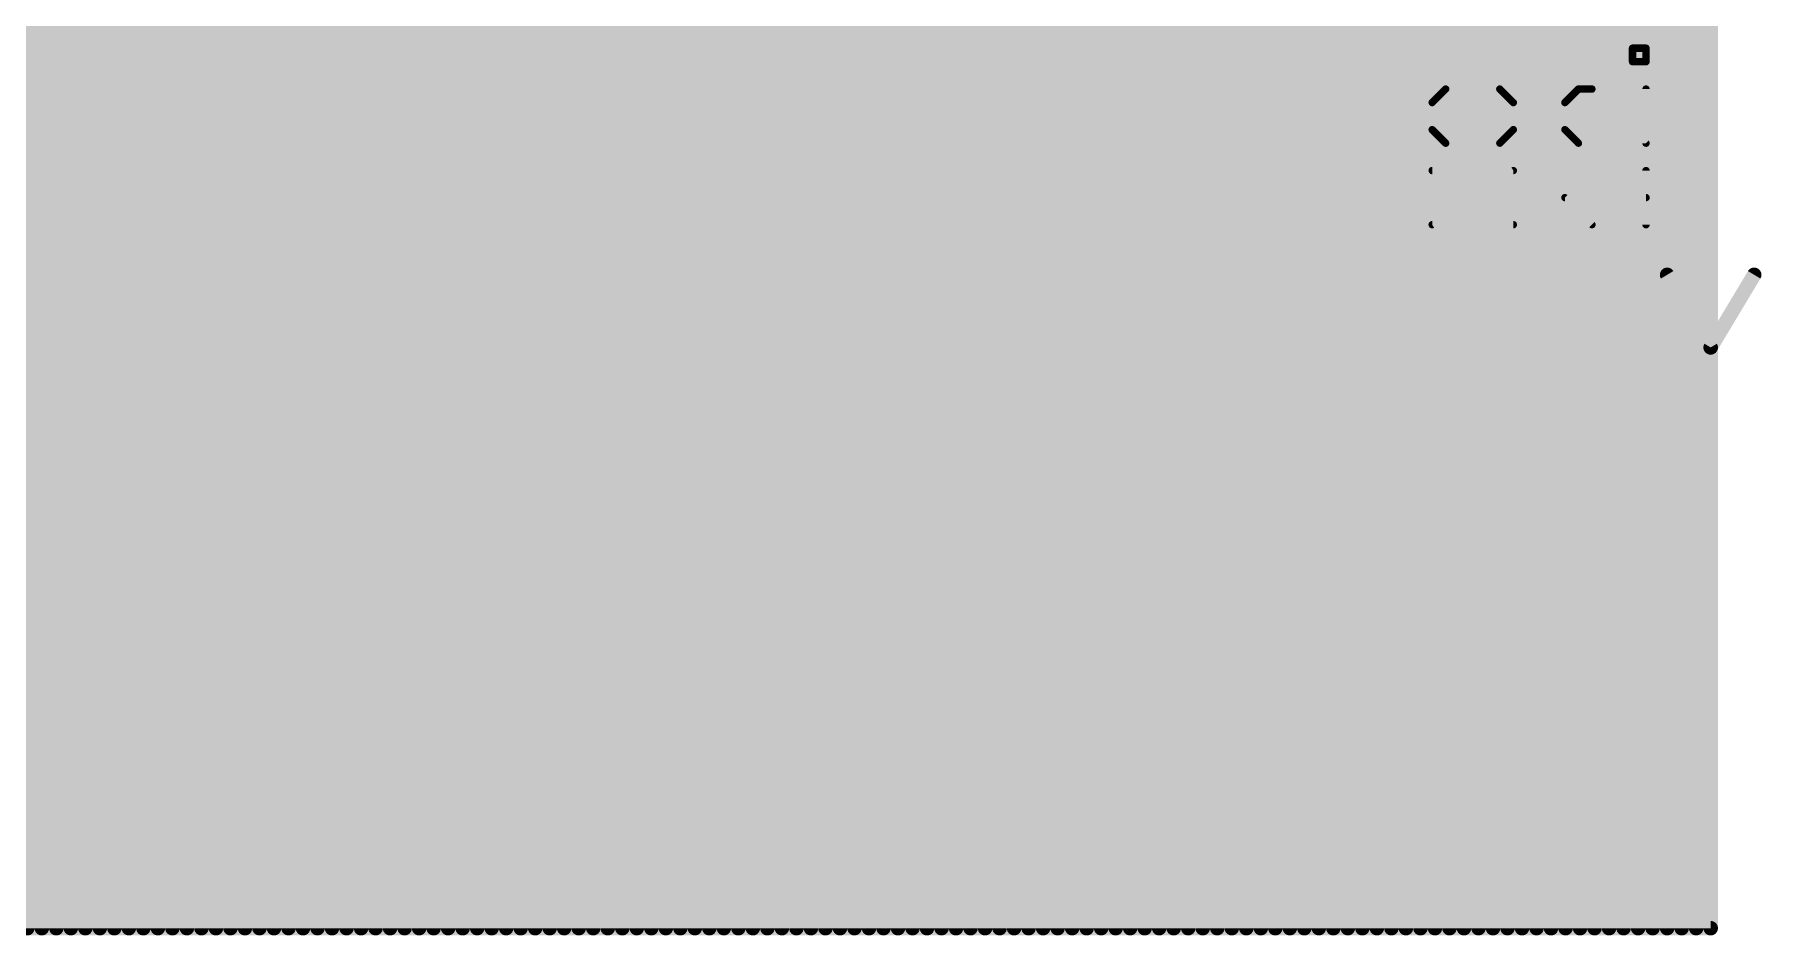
# Model space of a CAD drawing. Extents: x -10.2 to 81, y -3.9 to 69.4.
# Drawn here: x 46.05 to 57.95, y -3.9 to 2.3 of the extents above; entities that cross this region are included whole.
import ezdxf

# ---------------------------------------------------------------- set-up
doc = ezdxf.new("R2010")
doc.units = 0
for name, color, linetype in [('41', 22, 'CONTINUOUS'), ('42', 175, 'CONTINUOUS'), ('43', 82, 'CONTINUOUS'), ('51', 253, 'CONTINUOUS')]:
    doc.layers.add(name, color=color, linetype=linetype)

msp = doc.modelspace()

# ---------------------------------------------------------------- linework, layer by layer
at = {"layer": '41', "const_width": 0.1}
for points in [[(46.003, -3.8531), (46.003, 12.8969)], [(46.103, -3.8531), (46.103, 12.8969)], [(46.203, -3.8531), (46.203, 12.8969)], [(46.303, -3.8531), (46.303, 12.8969)], [(46.403, -3.8531), (46.403, 12.8969)], [(46.503, -3.8531), (46.503, 12.8969)], [(46.603, -3.8531), (46.603, 12.8969)], [(46.703, -3.8531), (46.703, 12.8969)], [(46.803, -3.8531), (46.803, 12.8969)], [(46.903, -3.8531), (46.903, 12.8969)], [(47.003, -3.8531), (47.003, 12.8969)], [(47.103, -3.8531), (47.103, 12.8969)], [(47.203, -3.8531), (47.203, 12.8969)], [(47.303, -3.8531), (47.303, 12.8969)], [(47.403, -3.8531), (47.403, 12.8969)], [(47.503, -3.8531), (47.503, 12.8969)], [(47.603, -3.8531), (47.603, 12.8969)], [(47.703, -3.8531), (47.703, 12.8969)], [(47.803, -3.8531), (47.803, 12.8969)], [(47.903, -3.8531), (47.903, 12.8969)], [(48.003, -3.8531), (48.003, 12.8969)], [(48.103, -3.8531), (48.103, 12.8969)], [(48.203, -3.8531), (48.203, 12.8969)], [(48.303, -3.8531), (48.303, 12.8969)], [(48.403, -3.8531), (48.403, 12.8969)], [(48.503, -3.8531), (48.503, 12.8969)], [(48.603, -3.8531), (48.603, 12.8969)], [(48.703, -3.8531), (48.703, 12.8969)], [(48.803, -3.8531), (48.803, 12.8969)], [(48.903, -3.8531), (48.903, 12.8969)], [(49.003, -3.8531), (49.003, 12.8969)], [(49.103, -3.8531), (49.103, 12.8969)], [(49.203, -3.8531), (49.203, 12.8969)], [(49.303, -3.8531), (49.303, 12.8969)], [(49.403, -3.8531), (49.403, 12.8969)], [(49.503, -3.8531), (49.503, 12.8969)], [(52.803, -3.8531), (52.803, 12.8769)], [(52.903, -3.8531), (52.903, 12.8769)], [(53.003, -3.8531), (53.003, 12.8769)], [(53.103, -3.8531), (53.103, 12.8769)], [(53.203, -3.8531), (53.203, 12.8769)], [(53.303, -3.8531), (53.303, 12.8769)], [(53.403, -3.8531), (53.403, 12.8769)], [(53.503, -3.8531), (53.503, 12.8769)], [(53.603, -3.8531), (53.603, 12.8769)], [(53.703, -3.8531), (53.703, 12.8769)], [(53.803, -3.8531), (53.803, 12.8769)], [(53.903, -3.8531), (53.903, 12.8769)], [(54.003, -3.8531), (54.003, 12.8769)], [(54.103, -3.8531), (54.103, 12.8769)], [(54.203, -3.8531), (54.203, 12.8769)], [(54.303, -3.8531), (54.303, 12.8769)], [(54.403, -3.8531), (54.403, 12.8769)], [(54.503, -3.8531), (54.503, 12.8769)], [(54.603, -3.8531), (54.603, 12.8769)], [(54.703, -3.8531), (54.703, 12.8769)], [(54.803, -3.8531), (54.803, 12.8769)], [(54.903, -3.8531), (54.903, 12.8769)], [(55.003, -3.8531), (55.003, 12.8769)], [(55.103, -3.8531), (55.103, 12.8769)], [(55.203, -3.8531), (55.203, 12.8769)], [(55.303, -3.8531), (55.303, 12.8769)], [(55.403, -3.8531), (55.403, 12.8769)], [(55.503, -3.8531), (55.503, 12.8769)], [(55.603, -3.8531), (55.603, 12.8769)], [(55.703, -3.8531), (55.703, 12.8769)], [(55.803, -3.8531), (55.803, 12.8769)], [(55.903, -3.8531), (55.903, 12.8769)], [(56.003, -3.8531), (56.003, 12.8769)], [(56.103, -3.8531), (56.103, 12.8769)], [(56.203, -3.8531), (56.203, 12.8769)], [(56.303, -3.8531), (56.303, 12.8769)], [(56.403, -3.8531), (56.403, 12.8769)], [(56.503, -3.8531), (56.503, 12.8769)], [(56.603, -3.8531), (56.603, 12.8769)], [(56.703, -3.8531), (56.703, 12.8769)], [(56.803, -3.8531), (56.803, 12.8769)], [(56.903, -3.8531), (56.903, 12.8769)], [(57.003, -3.8531), (57.003, 12.8769)], [(57.103, -3.8531), (57.103, 12.8769)], [(57.203, -3.8531), (57.203, 12.8769)], [(57.303, -3.8531), (57.303, 12.8769)], [(57.403, -3.8531), (57.403, 12.8769)], [(57.503, -3.8531), (57.503, 12.8769)], [(57.603, 12.8769), (57.603, -3.8531)], [(57.603, -3.8531), (57.603, 12.8769)], [(49.603, -3.8531), (49.603, 12.1469)], [(49.703, -3.8531), (49.703, 12.1469)], [(49.803, -3.8531), (49.803, 12.1469)], [(49.903, -3.8531), (49.903, 12.1469)], [(50.003, -3.8531), (50.003, 12.1469)], [(50.103, -3.8531), (50.103, 12.1469)], [(50.203, -3.8531), (50.203, 12.1469)], [(50.303, -3.8531), (50.303, 12.1469)], [(50.403, -3.8531), (50.403, 12.1469)], [(50.503, -3.8531), (50.503, 12.1469)], [(50.603, -3.8531), (50.603, 12.1469)], [(50.703, -3.8531), (50.703, 12.1469)], [(50.803, -3.8531), (50.803, 12.1469)], [(50.903, -3.8531), (50.903, 12.1469)], [(51.003, -3.8531), (51.003, 12.1469)], [(51.103, -3.8531), (51.103, 12.1469)], [(51.203, -3.8531), (51.203, 12.1469)], [(51.303, -3.8531), (51.303, 12.1469)], [(51.403, -3.8531), (51.403, 12.1469)], [(51.503, -3.8531), (51.503, 12.1469)], [(51.603, -3.8531), (51.603, 12.1469)], [(51.703, -3.8531), (51.703, 12.1469)], [(51.803, -3.8531), (51.803, 12.1469)], [(51.903, -3.8531), (51.903, 12.1469)], [(52.003, -3.8531), (52.003, 12.1469)], [(52.103, -3.8531), (52.103, 12.1469)], [(52.203, -3.8531), (52.203, 12.1469)], [(52.303, -3.8531), (52.303, 12.1469)], [(52.403, -3.8531), (52.403, 12.1469)], [(52.503, -3.8531), (52.503, 12.1469)], [(52.603, -3.8531), (52.603, 12.1469)], [(52.703, -3.8531), (52.703, 12.1469)], [(57.603, -3.8531), (39.103, -3.8531)]]:
    msp.add_lwpolyline(points, dxfattribs=at)
at = {"layer": '41', "const_width": 0.05}
for points in [[(57.603, -3.8781, 1), (57.603, -3.8281)], [(45.978, -3.8531, 1), (46.028, -3.8531)], [(46.078, -3.8531, 1), (46.128, -3.8531)], [(46.178, -3.8531, 1), (46.228, -3.8531)], [(46.278, -3.8531, 1), (46.328, -3.8531)], [(46.378, -3.8531, 1), (46.428, -3.8531)], [(46.478, -3.8531, 1), (46.528, -3.8531)], [(46.578, -3.8531, 1), (46.628, -3.8531)], [(46.678, -3.8531, 1), (46.728, -3.8531)], [(46.778, -3.8531, 1), (46.828, -3.8531)], [(46.878, -3.8531, 1), (46.928, -3.8531)], [(46.978, -3.8531, 1), (47.028, -3.8531)], [(47.078, -3.8531, 1), (47.128, -3.8531)], [(47.178, -3.8531, 1), (47.228, -3.8531)], [(47.278, -3.8531, 1), (47.328, -3.8531)], [(47.378, -3.8531, 1), (47.428, -3.8531)], [(47.478, -3.8531, 1), (47.528, -3.8531)], [(47.578, -3.8531, 1), (47.628, -3.8531)], [(47.678, -3.8531, 1), (47.728, -3.8531)], [(47.778, -3.8531, 1), (47.828, -3.8531)], [(47.878, -3.8531, 1), (47.928, -3.8531)], [(47.978, -3.8531, 1), (48.028, -3.8531)], [(48.078, -3.8531, 1), (48.128, -3.8531)], [(48.178, -3.8531, 1), (48.228, -3.8531)], [(48.278, -3.8531, 1), (48.328, -3.8531)], [(48.378, -3.8531, 1), (48.428, -3.8531)], [(48.478, -3.8531, 1), (48.528, -3.8531)], [(48.578, -3.8531, 1), (48.628, -3.8531)], [(48.678, -3.8531, 1), (48.728, -3.8531)], [(48.778, -3.8531, 1), (48.828, -3.8531)], [(48.878, -3.8531, 1), (48.928, -3.8531)], [(48.978, -3.8531, 1), (49.028, -3.8531)], [(49.078, -3.8531, 1), (49.128, -3.8531)], [(49.178, -3.8531, 1), (49.228, -3.8531)], [(49.278, -3.8531, 1), (49.328, -3.8531)], [(49.378, -3.8531, 1), (49.428, -3.8531)], [(49.478, -3.8531, 1), (49.528, -3.8531)], [(49.578, -3.8531, 1), (49.628, -3.8531)], [(49.678, -3.8531, 1), (49.728, -3.8531)], [(49.778, -3.8531, 1), (49.828, -3.8531)], [(49.878, -3.8531, 1), (49.928, -3.8531)], [(49.978, -3.8531, 1), (50.028, -3.8531)], [(50.078, -3.8531, 1), (50.128, -3.8531)], [(50.178, -3.8531, 1), (50.228, -3.8531)], [(50.278, -3.8531, 1), (50.328, -3.8531)], [(50.378, -3.8531, 1), (50.428, -3.8531)], [(50.478, -3.8531, 1), (50.528, -3.8531)], [(50.578, -3.8531, 1), (50.628, -3.8531)], [(50.678, -3.8531, 1), (50.728, -3.8531)], [(50.778, -3.8531, 1), (50.828, -3.8531)], [(50.878, -3.8531, 1), (50.928, -3.8531)], [(50.978, -3.8531, 1), (51.028, -3.8531)], [(51.078, -3.8531, 1), (51.128, -3.8531)], [(51.178, -3.8531, 1), (51.228, -3.8531)], [(51.278, -3.8531, 1), (51.328, -3.8531)], [(51.378, -3.8531, 1), (51.428, -3.8531)], [(51.478, -3.8531, 1), (51.528, -3.8531)], [(51.578, -3.8531, 1), (51.628, -3.8531)], [(51.678, -3.8531, 1), (51.728, -3.8531)], [(51.778, -3.8531, 1), (51.828, -3.8531)], [(51.878, -3.8531, 1), (51.928, -3.8531)], [(51.978, -3.8531, 1), (52.028, -3.8531)], [(52.078, -3.8531, 1), (52.128, -3.8531)], [(52.178, -3.8531, 1), (52.228, -3.8531)], [(52.278, -3.8531, 1), (52.328, -3.8531)], [(52.378, -3.8531, 1), (52.428, -3.8531)], [(52.478, -3.8531, 1), (52.528, -3.8531)], [(52.578, -3.8531, 1), (52.628, -3.8531)], [(52.678, -3.8531, 1), (52.728, -3.8531)], [(52.778, -3.8531, 1), (52.828, -3.8531)], [(52.878, -3.8531, 1), (52.928, -3.8531)], [(52.978, -3.8531, 1), (53.028, -3.8531)], [(53.078, -3.8531, 1), (53.128, -3.8531)], [(53.178, -3.8531, 1), (53.228, -3.8531)], [(53.278, -3.8531, 1), (53.328, -3.8531)], [(53.378, -3.8531, 1), (53.428, -3.8531)], [(53.478, -3.8531, 1), (53.528, -3.8531)], [(53.578, -3.8531, 1), (53.628, -3.8531)], [(53.678, -3.8531, 1), (53.728, -3.8531)], [(53.778, -3.8531, 1), (53.828, -3.8531)], [(53.878, -3.8531, 1), (53.928, -3.8531)], [(53.978, -3.8531, 1), (54.028, -3.8531)], [(54.078, -3.8531, 1), (54.128, -3.8531)], [(54.178, -3.8531, 1), (54.228, -3.8531)], [(54.278, -3.8531, 1), (54.328, -3.8531)], [(54.378, -3.8531, 1), (54.428, -3.8531)], [(54.478, -3.8531, 1), (54.528, -3.8531)], [(54.578, -3.8531, 1), (54.628, -3.8531)], [(54.678, -3.8531, 1), (54.728, -3.8531)], [(54.778, -3.8531, 1), (54.828, -3.8531)], [(54.878, -3.8531, 1), (54.928, -3.8531)], [(54.978, -3.8531, 1), (55.028, -3.8531)], [(55.078, -3.8531, 1), (55.128, -3.8531)], [(55.178, -3.8531, 1), (55.228, -3.8531)], [(55.278, -3.8531, 1), (55.328, -3.8531)], [(55.378, -3.8531, 1), (55.428, -3.8531)], [(55.478, -3.8531, 1), (55.528, -3.8531)], [(55.578, -3.8531, 1), (55.628, -3.8531)], [(55.678, -3.8531, 1), (55.728, -3.8531)], [(55.778, -3.8531, 1), (55.828, -3.8531)], [(55.878, -3.8531, 1), (55.928, -3.8531)], [(55.978, -3.8531, 1), (56.028, -3.8531)], [(56.078, -3.8531, 1), (56.128, -3.8531)], [(56.178, -3.8531, 1), (56.228, -3.8531)], [(56.278, -3.8531, 1), (56.328, -3.8531)], [(56.378, -3.8531, 1), (56.428, -3.8531)], [(56.478, -3.8531, 1), (56.528, -3.8531)], [(56.578, -3.8531, 1), (56.628, -3.8531)], [(56.678, -3.8531, 1), (56.728, -3.8531)], [(56.778, -3.8531, 1), (56.828, -3.8531)], [(56.878, -3.8531, 1), (56.928, -3.8531)], [(56.978, -3.8531, 1), (57.028, -3.8531)], [(57.078, -3.8531, 1), (57.128, -3.8531)], [(57.178, -3.8531, 1), (57.228, -3.8531)], [(57.278, -3.8531, 1), (57.328, -3.8531)], [(57.378, -3.8531, 1), (57.428, -3.8531)], [(57.478, -3.8531, 1), (57.528, -3.8531)], [(57.578, -3.8531, 1), (57.628, -3.8531)], [(57.578, -3.8531, 1), (57.628, -3.8531)]]:
    msp.add_lwpolyline(points, format="xyb", dxfattribs=at)
at = {"layer": '42', "const_width": 0.1}
for points in [[(46.003, -3.8531), (46.003, 12.8769)], [(46.103, -3.8531), (46.103, 12.8769)], [(46.203, -3.8531), (46.203, 12.8769)], [(46.303, -3.8531), (46.303, 12.8769)], [(46.403, -3.8531), (46.403, 12.8769)], [(46.503, -3.8531), (46.503, 12.8769)], [(46.603, -3.8531), (46.603, 12.8769)], [(46.703, -3.8531), (46.703, 12.8769)], [(46.803, -3.8531), (46.803, 12.8769)], [(46.903, -3.8531), (46.903, 12.8769)], [(47.003, -3.8531), (47.003, 12.8769)], [(47.103, -3.8531), (47.103, 12.8769)], [(47.203, -3.8531), (47.203, 12.8769)], [(47.303, -3.8531), (47.303, 12.8769)], [(47.403, -3.8531), (47.403, 12.8769)], [(47.503, -3.8531), (47.503, 12.8769)], [(47.603, -3.8531), (47.603, 12.8769)], [(47.703, -3.8531), (47.703, 12.8769)], [(47.803, -3.8531), (47.803, 12.8769)], [(47.903, -3.8531), (47.903, 12.8769)], [(48.003, -3.8531), (48.003, 12.8769)], [(48.103, -3.8531), (48.103, 12.8769)], [(48.203, -3.8531), (48.203, 12.8769)], [(48.303, -3.8531), (48.303, 12.8769)], [(48.403, -3.8531), (48.403, 12.8769)], [(48.503, -3.8531), (48.503, 12.8769)], [(48.603, -3.8531), (48.603, 12.8769)], [(48.703, -3.8531), (48.703, 12.8769)], [(48.803, -3.8531), (48.803, 12.8769)], [(48.903, -3.8531), (48.903, 12.8769)], [(49.003, -3.8531), (49.003, 12.8769)], [(49.103, -3.8531), (49.103, 12.8769)], [(49.203, -3.8531), (49.203, 12.8769)], [(49.303, -3.8531), (49.303, 12.8769)], [(49.403, -3.8531), (49.403, 12.8769)], [(49.503, -3.8531), (49.503, 12.8769)], [(49.603, -3.8531), (49.603, 12.8769)], [(49.703, -3.8531), (49.703, 12.8769)], [(49.803, -3.8531), (49.803, 12.8769)], [(49.903, -3.8531), (49.903, 12.8769)], [(50.003, -3.8531), (50.003, 12.8769)], [(50.103, -3.8531), (50.103, 12.8769)], [(50.203, -3.8531), (50.203, 12.8769)], [(50.303, -3.8531), (50.303, 12.8769)], [(50.403, -3.8531), (50.403, 12.8769)], [(50.503, -3.8531), (50.503, 12.8769)], [(50.603, -3.8531), (50.603, 12.8769)], [(50.703, -3.8531), (50.703, 12.8769)], [(50.803, -3.8531), (50.803, 12.8769)], [(50.903, -3.8531), (50.903, 12.8769)], [(51.003, -3.8531), (51.003, 12.8769)], [(51.103, -3.8531), (51.103, 12.8769)], [(51.203, -3.8531), (51.203, 12.8769)], [(51.303, -3.8531), (51.303, 12.8769)], [(51.403, -3.8531), (51.403, 12.8769)], [(51.503, -3.8531), (51.503, 12.8769)], [(51.603, -3.8531), (51.603, 12.8769)], [(51.703, -3.8531), (51.703, 12.8769)], [(51.803, -3.8531), (51.803, 12.8769)], [(51.903, -3.8531), (51.903, 12.8769)], [(52.003, -3.8531), (52.003, 12.8769)], [(52.103, -3.8531), (52.103, 12.8769)], [(52.203, -3.8531), (52.203, 12.8769)], [(52.303, -3.8531), (52.303, 12.8769)], [(52.403, -3.8531), (52.403, 12.8769)], [(52.503, -3.8531), (52.503, 12.8769)], [(52.603, -3.8531), (52.603, 12.8769)], [(52.703, -3.8531), (52.703, 12.8769)], [(52.803, -3.8531), (52.803, 12.8769)], [(52.903, -3.8531), (52.903, 12.8769)], [(53.003, -3.8531), (53.003, 12.8769)], [(53.103, -3.8531), (53.103, 12.8769)], [(53.203, -3.8531), (53.203, 12.8769)], [(53.303, -3.8531), (53.303, 12.8769)], [(53.403, -3.8531), (53.403, 12.8769)], [(53.503, -3.8531), (53.503, 12.8769)], [(53.603, -3.8531), (53.603, 12.8769)], [(53.703, -3.8531), (53.703, 12.8769)], [(53.803, -3.8531), (53.803, 12.8769)], [(53.903, -3.8531), (53.903, 12.8769)], [(54.003, -3.8531), (54.003, 12.8769)], [(54.103, -3.8531), (54.103, 12.8769)], [(54.203, -3.8531), (54.203, 12.8769)], [(54.303, -3.8531), (54.303, 12.8769)], [(54.403, -3.8531), (54.403, 12.8769)], [(54.503, -3.8531), (54.503, 12.8769)], [(54.603, -3.8531), (54.603, 12.8769)], [(54.703, -3.8531), (54.703, 12.8769)], [(54.803, -3.8531), (54.803, 12.8769)], [(54.903, -3.8531), (54.903, 12.8769)], [(55.003, -3.8531), (55.003, 12.8769)], [(55.103, -3.8531), (55.103, 12.8769)], [(55.203, -3.8531), (55.203, 12.8769)], [(55.303, -3.8531), (55.303, 12.8769)], [(55.403, -3.8531), (55.403, 12.8769)], [(55.503, -3.8531), (55.503, 12.8769)], [(55.603, -3.8531), (55.603, 12.8769)], [(55.703, -3.8531), (55.703, 12.8769)], [(55.803, -3.8531), (55.803, 12.8769)], [(55.903, -3.8531), (55.903, 12.8769)], [(56.003, -3.8531), (56.003, 12.8769)], [(56.103, -3.8531), (56.103, 12.8769)], [(56.203, -3.8531), (56.203, 12.8769)], [(56.303, -3.8531), (56.303, 12.8769)], [(56.403, -3.8531), (56.403, 12.8769)], [(56.503, -3.8531), (56.503, 12.8769)], [(56.603, -3.8531), (56.603, 12.8769)], [(56.703, -3.8531), (56.703, 12.8769)], [(56.803, -3.8531), (56.803, 12.8769)], [(56.903, -3.8531), (56.903, 12.8769)], [(57.003, -3.8531), (57.003, 12.8769)], [(57.103, -3.8531), (57.103, 12.8769)], [(57.203, -3.8531), (57.203, 12.8769)], [(57.303, -3.8531), (57.303, 12.8769)], [(57.403, -3.8531), (57.403, 12.8769)], [(57.503, -3.8531), (57.503, 12.8769)], [(57.603, 12.8769), (57.603, -3.8531)], [(57.603, -3.8531), (57.603, 12.8769)], [(57.603, -3.8531), (39.103, -3.8531)]]:
    msp.add_lwpolyline(points, dxfattribs=at)
at = {"layer": '42', "const_width": 0.05}
for points in [[(57.603, -3.8781, 1), (57.603, -3.8281)], [(45.978, -3.8531, 1), (46.028, -3.8531)], [(46.078, -3.8531, 1), (46.128, -3.8531)], [(46.178, -3.8531, 1), (46.228, -3.8531)], [(46.278, -3.8531, 1), (46.328, -3.8531)], [(46.378, -3.8531, 1), (46.428, -3.8531)], [(46.478, -3.8531, 1), (46.528, -3.8531)], [(46.578, -3.8531, 1), (46.628, -3.8531)], [(46.678, -3.8531, 1), (46.728, -3.8531)], [(46.778, -3.8531, 1), (46.828, -3.8531)], [(46.878, -3.8531, 1), (46.928, -3.8531)], [(46.978, -3.8531, 1), (47.028, -3.8531)], [(47.078, -3.8531, 1), (47.128, -3.8531)], [(47.178, -3.8531, 1), (47.228, -3.8531)], [(47.278, -3.8531, 1), (47.328, -3.8531)], [(47.378, -3.8531, 1), (47.428, -3.8531)], [(47.478, -3.8531, 1), (47.528, -3.8531)], [(47.578, -3.8531, 1), (47.628, -3.8531)], [(47.678, -3.8531, 1), (47.728, -3.8531)], [(47.778, -3.8531, 1), (47.828, -3.8531)], [(47.878, -3.8531, 1), (47.928, -3.8531)], [(47.978, -3.8531, 1), (48.028, -3.8531)], [(48.078, -3.8531, 1), (48.128, -3.8531)], [(48.178, -3.8531, 1), (48.228, -3.8531)], [(48.278, -3.8531, 1), (48.328, -3.8531)], [(48.378, -3.8531, 1), (48.428, -3.8531)], [(48.478, -3.8531, 1), (48.528, -3.8531)], [(48.578, -3.8531, 1), (48.628, -3.8531)], [(48.678, -3.8531, 1), (48.728, -3.8531)], [(48.778, -3.8531, 1), (48.828, -3.8531)], [(48.878, -3.8531, 1), (48.928, -3.8531)], [(48.978, -3.8531, 1), (49.028, -3.8531)], [(49.078, -3.8531, 1), (49.128, -3.8531)], [(49.178, -3.8531, 1), (49.228, -3.8531)], [(49.278, -3.8531, 1), (49.328, -3.8531)], [(49.378, -3.8531, 1), (49.428, -3.8531)], [(49.478, -3.8531, 1), (49.528, -3.8531)], [(49.578, -3.8531, 1), (49.628, -3.8531)], [(49.678, -3.8531, 1), (49.728, -3.8531)], [(49.778, -3.8531, 1), (49.828, -3.8531)], [(49.878, -3.8531, 1), (49.928, -3.8531)], [(49.978, -3.8531, 1), (50.028, -3.8531)], [(50.078, -3.8531, 1), (50.128, -3.8531)], [(50.178, -3.8531, 1), (50.228, -3.8531)], [(50.278, -3.8531, 1), (50.328, -3.8531)], [(50.378, -3.8531, 1), (50.428, -3.8531)], [(50.478, -3.8531, 1), (50.528, -3.8531)], [(50.578, -3.8531, 1), (50.628, -3.8531)], [(50.678, -3.8531, 1), (50.728, -3.8531)], [(50.778, -3.8531, 1), (50.828, -3.8531)], [(50.878, -3.8531, 1), (50.928, -3.8531)], [(50.978, -3.8531, 1), (51.028, -3.8531)], [(51.078, -3.8531, 1), (51.128, -3.8531)], [(51.178, -3.8531, 1), (51.228, -3.8531)], [(51.278, -3.8531, 1), (51.328, -3.8531)], [(51.378, -3.8531, 1), (51.428, -3.8531)], [(51.478, -3.8531, 1), (51.528, -3.8531)], [(51.578, -3.8531, 1), (51.628, -3.8531)], [(51.678, -3.8531, 1), (51.728, -3.8531)], [(51.778, -3.8531, 1), (51.828, -3.8531)], [(51.878, -3.8531, 1), (51.928, -3.8531)], [(51.978, -3.8531, 1), (52.028, -3.8531)], [(52.078, -3.8531, 1), (52.128, -3.8531)], [(52.178, -3.8531, 1), (52.228, -3.8531)], [(52.278, -3.8531, 1), (52.328, -3.8531)], [(52.378, -3.8531, 1), (52.428, -3.8531)], [(52.478, -3.8531, 1), (52.528, -3.8531)], [(52.578, -3.8531, 1), (52.628, -3.8531)], [(52.678, -3.8531, 1), (52.728, -3.8531)], [(52.778, -3.8531, 1), (52.828, -3.8531)], [(52.878, -3.8531, 1), (52.928, -3.8531)], [(52.978, -3.8531, 1), (53.028, -3.8531)], [(53.078, -3.8531, 1), (53.128, -3.8531)], [(53.178, -3.8531, 1), (53.228, -3.8531)], [(53.278, -3.8531, 1), (53.328, -3.8531)], [(53.378, -3.8531, 1), (53.428, -3.8531)], [(53.478, -3.8531, 1), (53.528, -3.8531)], [(53.578, -3.8531, 1), (53.628, -3.8531)], [(53.678, -3.8531, 1), (53.728, -3.8531)], [(53.778, -3.8531, 1), (53.828, -3.8531)], [(53.878, -3.8531, 1), (53.928, -3.8531)], [(53.978, -3.8531, 1), (54.028, -3.8531)], [(54.078, -3.8531, 1), (54.128, -3.8531)], [(54.178, -3.8531, 1), (54.228, -3.8531)], [(54.278, -3.8531, 1), (54.328, -3.8531)], [(54.378, -3.8531, 1), (54.428, -3.8531)], [(54.478, -3.8531, 1), (54.528, -3.8531)], [(54.578, -3.8531, 1), (54.628, -3.8531)], [(54.678, -3.8531, 1), (54.728, -3.8531)], [(54.778, -3.8531, 1), (54.828, -3.8531)], [(54.878, -3.8531, 1), (54.928, -3.8531)], [(54.978, -3.8531, 1), (55.028, -3.8531)], [(55.078, -3.8531, 1), (55.128, -3.8531)], [(55.178, -3.8531, 1), (55.228, -3.8531)], [(55.278, -3.8531, 1), (55.328, -3.8531)], [(55.378, -3.8531, 1), (55.428, -3.8531)], [(55.478, -3.8531, 1), (55.528, -3.8531)], [(55.578, -3.8531, 1), (55.628, -3.8531)], [(55.678, -3.8531, 1), (55.728, -3.8531)], [(55.778, -3.8531, 1), (55.828, -3.8531)], [(55.878, -3.8531, 1), (55.928, -3.8531)], [(55.978, -3.8531, 1), (56.028, -3.8531)], [(56.078, -3.8531, 1), (56.128, -3.8531)], [(56.178, -3.8531, 1), (56.228, -3.8531)], [(56.278, -3.8531, 1), (56.328, -3.8531)], [(56.378, -3.8531, 1), (56.428, -3.8531)], [(56.478, -3.8531, 1), (56.528, -3.8531)], [(56.578, -3.8531, 1), (56.628, -3.8531)], [(56.678, -3.8531, 1), (56.728, -3.8531)], [(56.778, -3.8531, 1), (56.828, -3.8531)], [(56.878, -3.8531, 1), (56.928, -3.8531)], [(56.978, -3.8531, 1), (57.028, -3.8531)], [(57.078, -3.8531, 1), (57.128, -3.8531)], [(57.178, -3.8531, 1), (57.228, -3.8531)], [(57.278, -3.8531, 1), (57.328, -3.8531)], [(57.378, -3.8531, 1), (57.428, -3.8531)], [(57.478, -3.8531, 1), (57.528, -3.8531)], [(57.578, -3.8531, 1), (57.628, -3.8531)], [(57.578, -3.8531, 1), (57.628, -3.8531)]]:
    msp.add_lwpolyline(points, format="xyb", dxfattribs=at)
at = {"layer": '43', "const_width": 0.1}
for points in [[(46.003, -3.8531), (46.003, 12.8769)], [(46.103, -3.8531), (46.103, 12.8769)], [(46.203, -3.8531), (46.203, 12.8769)], [(46.303, -3.8531), (46.303, 12.8769)], [(46.403, -3.8531), (46.403, 12.8769)], [(46.503, -3.8531), (46.503, 12.8769)], [(46.603, -3.8531), (46.603, 12.8769)], [(46.703, -3.8531), (46.703, 12.8769)], [(46.803, -3.8531), (46.803, 12.8769)], [(46.903, -3.8531), (46.903, 12.8769)], [(47.003, -3.8531), (47.003, 12.8769)], [(47.103, -3.8531), (47.103, 12.8769)], [(47.203, -3.8531), (47.203, 12.8769)], [(47.303, -3.8531), (47.303, 12.8769)], [(47.403, -3.8531), (47.403, 12.8769)], [(47.503, -3.8531), (47.503, 12.8769)], [(47.603, -3.8531), (47.603, 12.8769)], [(47.703, -3.8531), (47.703, 12.8769)], [(47.803, -3.8531), (47.803, 12.8769)], [(47.903, -3.8531), (47.903, 12.8769)], [(48.003, -3.8531), (48.003, 12.8769)], [(48.103, -3.8531), (48.103, 12.8769)], [(48.203, -3.8531), (48.203, 12.8769)], [(48.303, -3.8531), (48.303, 12.8769)], [(48.403, -3.8531), (48.403, 12.8769)], [(48.503, -3.8531), (48.503, 12.8769)], [(48.603, -3.8531), (48.603, 12.8769)], [(48.703, -3.8531), (48.703, 12.8769)], [(48.803, -3.8531), (48.803, 12.8769)], [(48.903, -3.8531), (48.903, 12.8769)], [(49.003, -3.8531), (49.003, 12.8769)], [(49.103, -3.8531), (49.103, 12.8769)], [(49.203, -3.8531), (49.203, 12.8769)], [(49.303, -3.8531), (49.303, 12.8769)], [(49.403, -3.8531), (49.403, 12.8769)], [(49.503, -3.8531), (49.503, 12.8769)], [(49.603, -3.8531), (49.603, 12.8769)], [(49.703, -3.8531), (49.703, 12.8769)], [(49.803, -3.8531), (49.803, 12.8769)], [(49.903, -3.8531), (49.903, 12.8769)], [(50.003, -3.8531), (50.003, 12.8769)], [(50.103, -3.8531), (50.103, 12.8769)], [(50.203, -3.8531), (50.203, 12.8769)], [(50.303, -3.8531), (50.303, 12.8769)], [(50.403, -3.8531), (50.403, 12.8769)], [(50.503, -3.8531), (50.503, 12.8769)], [(50.603, -3.8531), (50.603, 12.8769)], [(50.703, -3.8531), (50.703, 12.8769)], [(50.803, -3.8531), (50.803, 12.8769)], [(50.903, -3.8531), (50.903, 12.8769)], [(51.003, -3.8531), (51.003, 12.8769)], [(51.103, -3.8531), (51.103, 12.8769)], [(51.203, -3.8531), (51.203, 12.8769)], [(51.303, -3.8531), (51.303, 12.8769)], [(51.403, -3.8531), (51.403, 12.8769)], [(51.503, -3.8531), (51.503, 12.8769)], [(51.603, -3.8531), (51.603, 12.8769)], [(51.703, -3.8531), (51.703, 12.8769)], [(51.803, -3.8531), (51.803, 12.8769)], [(51.903, -3.8531), (51.903, 12.8769)], [(52.003, -3.8531), (52.003, 12.8769)], [(52.103, -3.8531), (52.103, 12.8769)], [(52.203, -3.8531), (52.203, 12.8769)], [(52.303, -3.8531), (52.303, 12.8769)], [(52.403, -3.8531), (52.403, 12.8769)], [(52.503, -3.8531), (52.503, 12.8769)], [(52.603, -3.8531), (52.603, 12.8769)], [(52.703, -3.8531), (52.703, 12.8769)], [(52.803, -3.8531), (52.803, 12.8769)], [(52.903, -3.8531), (52.903, 12.8769)], [(53.003, -3.8531), (53.003, 12.8769)], [(53.103, -3.8531), (53.103, 12.8769)], [(53.203, -3.8531), (53.203, 12.8769)], [(53.303, -3.8531), (53.303, 12.8769)], [(53.403, -3.8531), (53.403, 12.8769)], [(53.503, -3.8531), (53.503, 12.8769)], [(53.603, -3.8531), (53.603, 12.8769)], [(53.703, -3.8531), (53.703, 12.8769)], [(53.803, -3.8531), (53.803, 12.8769)], [(53.903, -3.8531), (53.903, 12.8769)], [(54.003, -3.8531), (54.003, 12.8769)], [(54.103, -3.8531), (54.103, 12.8769)], [(54.203, -3.8531), (54.203, 12.8769)], [(54.303, -3.8531), (54.303, 12.8769)], [(54.403, -3.8531), (54.403, 12.8769)], [(54.503, -3.8531), (54.503, 12.8769)], [(54.603, -3.8531), (54.603, 12.8769)], [(54.703, -3.8531), (54.703, 12.8769)], [(54.803, -3.8531), (54.803, 12.8769)], [(54.903, -3.8531), (54.903, 12.8769)], [(55.003, -3.8531), (55.003, 12.8769)], [(55.103, -3.8531), (55.103, 12.8769)], [(55.203, -3.8531), (55.203, 12.8769)], [(55.303, -3.8531), (55.303, 12.8769)], [(55.403, -3.8531), (55.403, 12.8769)], [(55.503, -3.8531), (55.503, 12.8769)], [(55.603, -3.8531), (55.603, 12.8769)], [(55.703, -3.8531), (55.703, 12.8769)], [(55.803, -3.8531), (55.803, 12.8769)], [(55.903, -3.8531), (55.903, 12.8769)], [(56.003, -3.8531), (56.003, 12.8769)], [(56.103, -3.8531), (56.103, 12.8769)], [(56.203, -3.8531), (56.203, 12.8769)], [(56.303, -3.8531), (56.303, 12.8769)], [(56.403, -3.8531), (56.403, 12.8769)], [(56.503, -3.8531), (56.503, 12.8769)], [(56.603, -3.8531), (56.603, 12.8769)], [(56.703, -3.8531), (56.703, 12.8769)], [(56.803, -3.8531), (56.803, 12.8769)], [(56.903, -3.8531), (56.903, 12.8769)], [(57.003, -3.8531), (57.003, 12.8769)], [(57.103, -3.8531), (57.103, 12.8769)], [(57.203, -3.8531), (57.203, 12.8769)], [(57.303, -3.8531), (57.303, 12.8769)], [(57.403, -3.8531), (57.403, 12.8769)], [(57.503, -3.8531), (57.503, 12.8769)], [(57.603, 12.8769), (57.603, -3.8531)], [(57.603, -3.8531), (57.603, 12.8769)], [(57.603, -3.8531), (39.103, -3.8531)]]:
    msp.add_lwpolyline(points, dxfattribs=at)
at = {"layer": '43', "const_width": 0.05}
for points in [[(57.603, -3.8781, 1), (57.603, -3.8281)], [(45.978, -3.8531, 1), (46.028, -3.8531)], [(46.078, -3.8531, 1), (46.128, -3.8531)], [(46.178, -3.8531, 1), (46.228, -3.8531)], [(46.278, -3.8531, 1), (46.328, -3.8531)], [(46.378, -3.8531, 1), (46.428, -3.8531)], [(46.478, -3.8531, 1), (46.528, -3.8531)], [(46.578, -3.8531, 1), (46.628, -3.8531)], [(46.678, -3.8531, 1), (46.728, -3.8531)], [(46.778, -3.8531, 1), (46.828, -3.8531)], [(46.878, -3.8531, 1), (46.928, -3.8531)], [(46.978, -3.8531, 1), (47.028, -3.8531)], [(47.078, -3.8531, 1), (47.128, -3.8531)], [(47.178, -3.8531, 1), (47.228, -3.8531)], [(47.278, -3.8531, 1), (47.328, -3.8531)], [(47.378, -3.8531, 1), (47.428, -3.8531)], [(47.478, -3.8531, 1), (47.528, -3.8531)], [(47.578, -3.8531, 1), (47.628, -3.8531)], [(47.678, -3.8531, 1), (47.728, -3.8531)], [(47.778, -3.8531, 1), (47.828, -3.8531)], [(47.878, -3.8531, 1), (47.928, -3.8531)], [(47.978, -3.8531, 1), (48.028, -3.8531)], [(48.078, -3.8531, 1), (48.128, -3.8531)], [(48.178, -3.8531, 1), (48.228, -3.8531)], [(48.278, -3.8531, 1), (48.328, -3.8531)], [(48.378, -3.8531, 1), (48.428, -3.8531)], [(48.478, -3.8531, 1), (48.528, -3.8531)], [(48.578, -3.8531, 1), (48.628, -3.8531)], [(48.678, -3.8531, 1), (48.728, -3.8531)], [(48.778, -3.8531, 1), (48.828, -3.8531)], [(48.878, -3.8531, 1), (48.928, -3.8531)], [(48.978, -3.8531, 1), (49.028, -3.8531)], [(49.078, -3.8531, 1), (49.128, -3.8531)], [(49.178, -3.8531, 1), (49.228, -3.8531)], [(49.278, -3.8531, 1), (49.328, -3.8531)], [(49.378, -3.8531, 1), (49.428, -3.8531)], [(49.478, -3.8531, 1), (49.528, -3.8531)], [(49.578, -3.8531, 1), (49.628, -3.8531)], [(49.678, -3.8531, 1), (49.728, -3.8531)], [(49.778, -3.8531, 1), (49.828, -3.8531)], [(49.878, -3.8531, 1), (49.928, -3.8531)], [(49.978, -3.8531, 1), (50.028, -3.8531)], [(50.078, -3.8531, 1), (50.128, -3.8531)], [(50.178, -3.8531, 1), (50.228, -3.8531)], [(50.278, -3.8531, 1), (50.328, -3.8531)], [(50.378, -3.8531, 1), (50.428, -3.8531)], [(50.478, -3.8531, 1), (50.528, -3.8531)], [(50.578, -3.8531, 1), (50.628, -3.8531)], [(50.678, -3.8531, 1), (50.728, -3.8531)], [(50.778, -3.8531, 1), (50.828, -3.8531)], [(50.878, -3.8531, 1), (50.928, -3.8531)], [(50.978, -3.8531, 1), (51.028, -3.8531)], [(51.078, -3.8531, 1), (51.128, -3.8531)], [(51.178, -3.8531, 1), (51.228, -3.8531)], [(51.278, -3.8531, 1), (51.328, -3.8531)], [(51.378, -3.8531, 1), (51.428, -3.8531)], [(51.478, -3.8531, 1), (51.528, -3.8531)], [(51.578, -3.8531, 1), (51.628, -3.8531)], [(51.678, -3.8531, 1), (51.728, -3.8531)], [(51.778, -3.8531, 1), (51.828, -3.8531)], [(51.878, -3.8531, 1), (51.928, -3.8531)], [(51.978, -3.8531, 1), (52.028, -3.8531)], [(52.078, -3.8531, 1), (52.128, -3.8531)], [(52.178, -3.8531, 1), (52.228, -3.8531)], [(52.278, -3.8531, 1), (52.328, -3.8531)], [(52.378, -3.8531, 1), (52.428, -3.8531)], [(52.478, -3.8531, 1), (52.528, -3.8531)], [(52.578, -3.8531, 1), (52.628, -3.8531)], [(52.678, -3.8531, 1), (52.728, -3.8531)], [(52.778, -3.8531, 1), (52.828, -3.8531)], [(52.878, -3.8531, 1), (52.928, -3.8531)], [(52.978, -3.8531, 1), (53.028, -3.8531)], [(53.078, -3.8531, 1), (53.128, -3.8531)], [(53.178, -3.8531, 1), (53.228, -3.8531)], [(53.278, -3.8531, 1), (53.328, -3.8531)], [(53.378, -3.8531, 1), (53.428, -3.8531)], [(53.478, -3.8531, 1), (53.528, -3.8531)], [(53.578, -3.8531, 1), (53.628, -3.8531)], [(53.678, -3.8531, 1), (53.728, -3.8531)], [(53.778, -3.8531, 1), (53.828, -3.8531)], [(53.878, -3.8531, 1), (53.928, -3.8531)], [(53.978, -3.8531, 1), (54.028, -3.8531)], [(54.078, -3.8531, 1), (54.128, -3.8531)], [(54.178, -3.8531, 1), (54.228, -3.8531)], [(54.278, -3.8531, 1), (54.328, -3.8531)], [(54.378, -3.8531, 1), (54.428, -3.8531)], [(54.478, -3.8531, 1), (54.528, -3.8531)], [(54.578, -3.8531, 1), (54.628, -3.8531)], [(54.678, -3.8531, 1), (54.728, -3.8531)], [(54.778, -3.8531, 1), (54.828, -3.8531)], [(54.878, -3.8531, 1), (54.928, -3.8531)], [(54.978, -3.8531, 1), (55.028, -3.8531)], [(55.078, -3.8531, 1), (55.128, -3.8531)], [(55.178, -3.8531, 1), (55.228, -3.8531)], [(55.278, -3.8531, 1), (55.328, -3.8531)], [(55.378, -3.8531, 1), (55.428, -3.8531)], [(55.478, -3.8531, 1), (55.528, -3.8531)], [(55.578, -3.8531, 1), (55.628, -3.8531)], [(55.678, -3.8531, 1), (55.728, -3.8531)], [(55.778, -3.8531, 1), (55.828, -3.8531)], [(55.878, -3.8531, 1), (55.928, -3.8531)], [(55.978, -3.8531, 1), (56.028, -3.8531)], [(56.078, -3.8531, 1), (56.128, -3.8531)], [(56.178, -3.8531, 1), (56.228, -3.8531)], [(56.278, -3.8531, 1), (56.328, -3.8531)], [(56.378, -3.8531, 1), (56.428, -3.8531)], [(56.478, -3.8531, 1), (56.528, -3.8531)], [(56.578, -3.8531, 1), (56.628, -3.8531)], [(56.678, -3.8531, 1), (56.728, -3.8531)], [(56.778, -3.8531, 1), (56.828, -3.8531)], [(56.878, -3.8531, 1), (56.928, -3.8531)], [(56.978, -3.8531, 1), (57.028, -3.8531)], [(57.078, -3.8531, 1), (57.128, -3.8531)], [(57.178, -3.8531, 1), (57.228, -3.8531)], [(57.278, -3.8531, 1), (57.328, -3.8531)], [(57.378, -3.8531, 1), (57.428, -3.8531)], [(57.478, -3.8531, 1), (57.528, -3.8531)], [(57.578, -3.8531, 1), (57.628, -3.8531)], [(57.578, -3.8531, 1), (57.628, -3.8531)]]:
    msp.add_lwpolyline(points, format="xyb", dxfattribs=at)
at = {"layer": '51'}
for points, const_width in [([(57.603, 12.8769), (57.603, 0.1469)], 0.1), ([(57.0644, 2.1149), (57.0644, 2.2081)], 0.0508), ([(57.0644, 2.2081), (57.1576, 2.2081)], 0.0508), ([(57.1576, 2.2081), (57.1576, 2.1149)], 0.0508), ([(57.1576, 2.1149), (57.0644, 2.1149)], 0.0508), ([(55.7772, 1.9264), (55.684, 1.8332)], 0.0508), ([(56.15, 1.9264), (55.7772, 1.9264)], 0.0508), ([(56.2432, 1.8332), (56.15, 1.9264)], 0.0508), ([(56.6916, 1.9264), (56.5984, 1.8332)], 0.0508), ([(56.7848, 1.9264), (56.6916, 1.9264)], 0.0508), ([(57.1576, 1.5536), (56.7848, 1.9264)], 0.0508), ([(57.1576, 1.9264), (57.1576, 1.5536)], 0.0508), ([(55.684, 1.8332), (55.684, 1.6468)], 0.0508), ([(56.2432, 1.6468), (56.2432, 1.8332)], 0.0508), ([(56.5984, 1.8332), (56.5984, 1.6468)], 0.0508), ([(55.684, 1.6468), (55.7772, 1.5536)], 0.0508), ([(56.15, 1.5536), (56.2432, 1.6468)], 0.0508), ([(56.5984, 1.6468), (56.6916, 1.5536)], 0.0508), ([(55.7772, 1.5536), (56.15, 1.5536)], 0.0508), ([(55.684, 0.9923), (56.2432, 1.3651)], 0.0508), ([(56.2432, 1.3651), (55.684, 1.3651)], 0.0508), ([(57.1576, 0.9923), (57.1576, 1.3651)], 0.0508), ([(56.7848, 0.9923), (56.5984, 1.1787)], 0.0508), ([(56.5984, 1.1787), (57.1576, 1.1787)], 0.0508), ([(56.2432, 0.9923), (55.684, 0.9923)], 0.0508), ([(57.603, 0.1469), (57.303, 0.6469)], 0.1), ([(57.603, 0.1469), (57.903, 0.6469)], 0.1)]:
    msp.add_lwpolyline(points, dxfattribs=dict(at, const_width=const_width))
for points, const_width in [([(57.0771, 2.2081, 1), (57.0517, 2.2081)], 0.0254), ([(57.0644, 2.2208, 1), (57.0644, 2.1954)], 0.0254), ([(57.1703, 2.2081, 1), (57.1449, 2.2081)], 0.0254), ([(57.1576, 2.1954, 1), (57.1576, 2.2208)], 0.0254), ([(57.0644, 2.1276, 1), (57.0644, 2.1022)], 0.0254), ([(57.0517, 2.1149, 1), (57.0771, 2.1149)], 0.0254), ([(57.1449, 2.1149, 1), (57.1703, 2.1149)], 0.0254), ([(57.1576, 2.1022, 1), (57.1576, 2.1276)], 0.0254), ([(55.7772, 1.9391, 1), (55.7772, 1.9137)], 0.0254), ([(55.7862, 1.9174, 1), (55.7682, 1.9354)], 0.0254), ([(56.159, 1.9354, 1), (56.141, 1.9174)], 0.0254), ([(56.15, 1.9137, 1), (56.15, 1.9391)], 0.0254), ([(56.6916, 1.9391, 1), (56.6916, 1.9137)], 0.0254), ([(56.7006, 1.9174, 1), (56.6826, 1.9354)], 0.0254), ([(56.7938, 1.9354, 1), (56.7758, 1.9174)], 0.0254), ([(56.7848, 1.9137, 1), (56.7848, 1.9391)], 0.0254), ([(57.1703, 1.9264, 1), (57.1449, 1.9264)], 0.0254), ([(55.6967, 1.8332, 1), (55.6713, 1.8332)], 0.0254), ([(55.675, 1.8422, 1), (55.6929, 1.8242)], 0.0254), ([(56.2559, 1.8332, 1), (56.2305, 1.8332)], 0.0254), ([(56.2343, 1.8242, 1), (56.2522, 1.8422)], 0.0254), ([(56.6111, 1.8332, 1), (56.5857, 1.8332)], 0.0254), ([(56.5894, 1.8422, 1), (56.6073, 1.8242)], 0.0254), ([(55.6929, 1.6558, 1), (55.675, 1.6378)], 0.0254), ([(56.2522, 1.6378, 1), (56.2343, 1.6558)], 0.0254), ([(56.6073, 1.6558, 1), (56.5894, 1.6378)], 0.0254), ([(55.6713, 1.6468, 1), (55.6967, 1.6468)], 0.0254), ([(55.7772, 1.5663, 1), (55.7772, 1.5409)], 0.0254), ([(55.7682, 1.5446, 1), (55.7862, 1.5626)], 0.0254), ([(56.141, 1.5626, 1), (56.159, 1.5446)], 0.0254), ([(56.15, 1.5409, 1), (56.15, 1.5663)], 0.0254), ([(56.2305, 1.6468, 1), (56.2559, 1.6468)], 0.0254), ([(56.5857, 1.6468, 1), (56.6111, 1.6468)], 0.0254), ([(56.6826, 1.5446, 1), (56.7006, 1.5626)], 0.0254), ([(57.1449, 1.5536, 1), (57.1703, 1.5536)], 0.0254), ([(57.1487, 1.5446, 1), (57.1666, 1.5626)], 0.0254), ([(55.684, 1.3778, 1), (55.684, 1.3524)], 0.0254), ([(56.2503, 1.3546, 1), (56.2362, 1.3757)], 0.0254), ([(56.2432, 1.3524, 1), (56.2432, 1.3778)], 0.0254), ([(57.1703, 1.3651, 1), (57.1449, 1.3651)], 0.0254), ([(56.6073, 1.1877, 1), (56.5894, 1.1697)], 0.0254), ([(56.5984, 1.1914, 1), (56.5984, 1.166)], 0.0254), ([(57.1576, 1.166, 1), (57.1576, 1.1914)], 0.0254), ([(55.684, 1.005, 1), (55.684, 0.9796)], 0.0254), ([(55.6769, 1.0028, 1), (55.691, 0.9817)], 0.0254), ([(56.2432, 0.9796, 1), (56.2432, 1.005)], 0.0254), ([(56.7758, 0.9833, 1), (56.7938, 1.0012)], 0.0254), ([(57.1449, 0.9923, 1), (57.1703, 0.9923)], 0.0254), ([(57.3245, 0.6597, 1), (57.2816, 0.634)], 0.05), ([(57.9245, 0.634, 1), (57.8816, 0.6597)], 0.05), ([(57.5816, 0.1597, 1), (57.6245, 0.134)], 0.05), ([(57.578, 0.1469, 1), (57.628, 0.1469)], 0.05), ([(57.5816, 0.134, 1), (57.6245, 0.1597)], 0.05)]:
    msp.add_lwpolyline(points, format="xyb", dxfattribs=dict(at, const_width=const_width))

doc.saveas('drawing.dxf')
